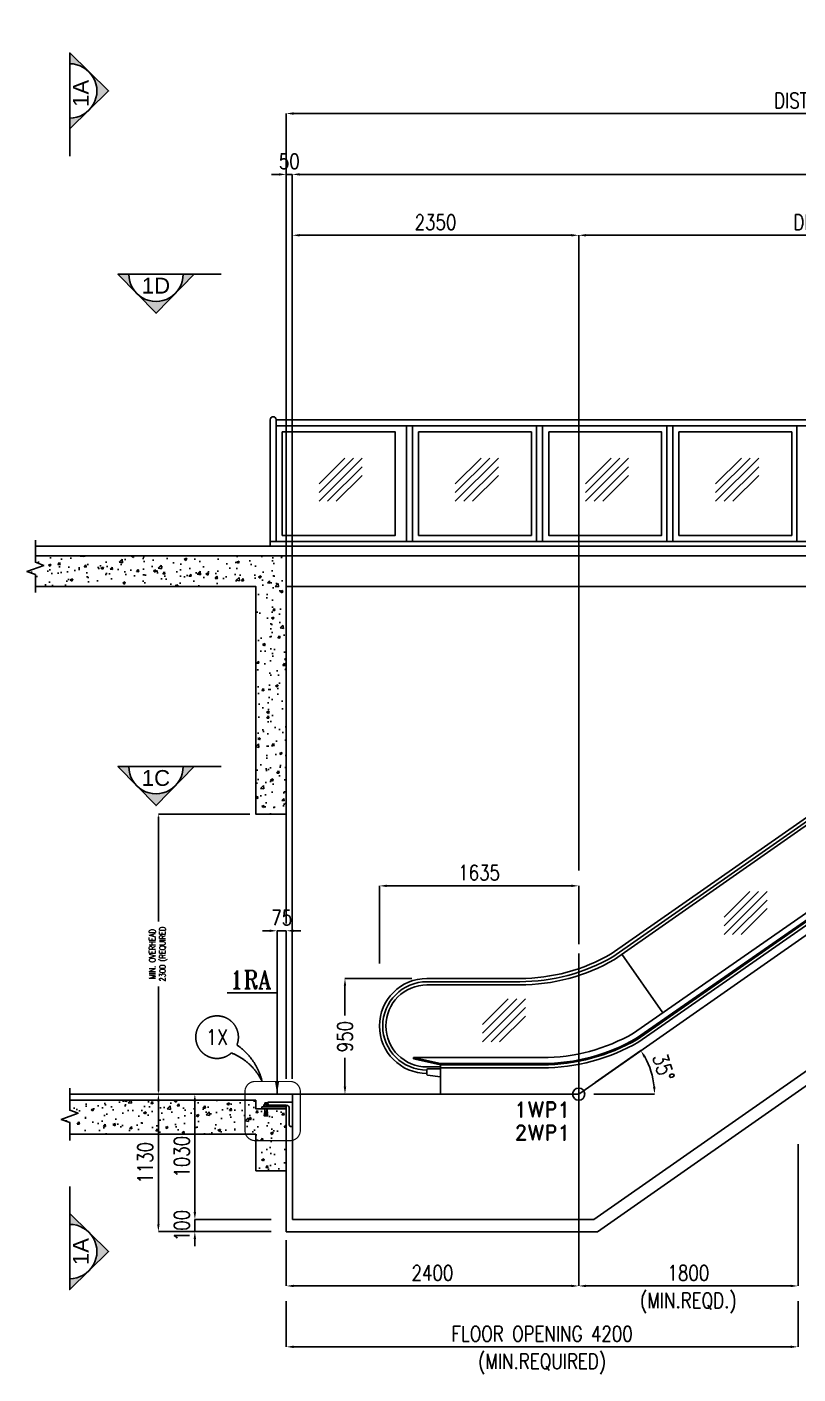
# Model space of a CAD drawing. Header units: millimetres. Extents: x -106996 to 276536, y -21995 to 37993.
# Drawn here: x 236221 to 242549, y 387 to 11451 of the extents above; entities that cross this region are included whole.
import ezdxf
from ezdxf.enums import TextEntityAlignment as Align

# ---------------------------------------------------------------- set-up
doc = ezdxf.new("R2010")
doc.units = ezdxf.units.MM
doc.header["$LTSCALE"] = 100
for name, pattern in [('CENTER', [50.8, 31.75, -6.35, 6.35, -6.35]), ('HIDDEN', [9.525, 6.35, -3.175]), ('PHANTOM2', [31.75, 15.875, -3.175, 3.175, -3.175, 3.175, -3.175])]:
    doc.linetypes.add(name, pattern=pattern)
doc.layers.get('0').update_dxf_attribs({"color": 3})
for name, color, linetype in [('1', 2, 'Continuous'), ('CLINE', 1, 'CENTER'), ('DIM', 2, 'Continuous'), ('Esc', 4, 'Continuous'), ('GEN-___-T03-ESC-BPLT', 7, 'Continuous'), ('GEN-___-T03-ESC-ESC', 7, 'Continuous'), ('GLASS WALL', 20, 'Continuous'), ('MW 5&6', 7, 'Continuous')]:
    doc.layers.add(name, color=color, linetype=linetype)
doc.styles.add('ARIAL', font='arial.ttf')
doc.styles.add('F1', font='romant.shx', dxfattribs={"width": 0.85})
doc.styles.add('F2', font='romand.shx')
doc.styles.add('F3', font='romans.shx', dxfattribs={"width": 0.8})
doc.dimstyles.new('NOR', dxfattribs={"dimscale": 20, "dimtxt": 2.5, "dimasz": 1.2, "dimexe": 0, "dimexo": 2.5, "dimgap": 0.9, "dimtad": 1, "dimzin": 12, "dimdsep": 46, "dimtxsty": 'F3', "dimsah": 1, "dimcen": 0.09, "dimclrd": 2, "dimclre": 2, "dimclrt": 7, "dimadec": 0, "dimazin": 0, "dimtfac": 1, "dimtix": 1, "dimtmove": 2, "dimatfit": 3, "dimfxl": 0, "dimtolj": 1, "dimtzin": 12, "dimarcsym": 0})
pattern_1 = [(50, (285831.6, -14074.89), (215.17805, -18.82564), [22.5, -247.5]), (355, (285831.6, -14074.9), (-41.6254, 225.6576), [18, -198]), (100.45144, (285849.53, -14076.46), (173.55265, 206.832), [19.1221, -210.3426]), (46.1842, (285831.6, -14014.9), (320.1724, -49.6558), [33.75, -371.25]), (96.63564, (285858.28, -14019.03), (280.3986, 292.2356), [28.6831, -315.5141]), (351.1842, (285831.6, -14014.9), (280.3986, 292.2356), [27, -297]), (21, (285861.6, -14029.89), (179.0721, -120.78567), [22.5, -247.5]), (326, (285861.6, -14029.9), (72.9946, 217.545), [18, -198]), (71.45144, (285876.52, -14039.95), (252.0667, 96.75935), [19.1221, -210.3426]), (37.5, (285831.6, -14074.89), (3.64796, 99.86816), [0, -195.6, 0, -201, 0, -198.75]), (7.5, (285831.6, -14074.89), (78.92086, 118.32351), [0, -114.6, 0, -191.1, 0, -75.75]), (327.5, (285764.7, -14074.89), (160.14673, -6.76646), [0, -75, 0, -234, 0, -310.5]), (317.5, (285734.7, -14074.89), (174.95585, 30.0315), [0, -97.5, 0, -155.4, 0, -220.5])]

# ---------------------------------------------------------------- blocks, each defined once
blk = doc.blocks.new('*D530')
at = {"layer": 'DEFPOINTS', "color": 0, "transparency": 16777216}
for p in [(241359, 2812), (238399, 2687), (240749, 2687), (240749, 2687), (240782, 2710)]:
    blk.add_point(p, dxfattribs=at)
at = {"layer": 'DIM', "color": 2, "lineweight": -2, "transparency": 16777216}
for p, q in [((240884, 2781), (241259, 3044)), ((240874, 2687), (241372, 2687))]:
    blk.add_line(p, q, dxfattribs=at)
blk.add_arc((240749, 2687), 622, 5.5251, 29.4777, dxfattribs=at)
at = {"layer": 'DIM', "color": 2, "transparency": 16777216}
for points in [[(241282, 2987), (241299, 2998), (241259, 3044)], [(241379, 2747), (241359, 2746), (241372, 2687)]]:
    blk.add_solid(points, dxfattribs=at)
at = {"layer": 'DIM', "color": 7, "transparency": 16777216, "insert": (241445, 2906), "char_height": 125, "attachment_point": 5, "rotation": 287.5014, "style": 'F3'}
blk.add_mtext('\\A1;35°', dxfattribs=at)
blk = doc.blocks.new('*D418')
at = {"layer": 'DEFPOINTS', "color": 0, "transparency": 16777216}
for p in [(239504, 3637), (238831, 2687), (239105, 2687)]:
    blk.add_point(p, dxfattribs=at)
at = {"layer": 'DIM', "color": 2, "lineweight": -2, "transparency": 16777216}
for p, q in [((239379, 3637), (238831, 3637)), ((238831, 3577), (238831, 3333)), ((238831, 2747), (238831, 2985)), ((238980, 2687), (238831, 2687))]:
    blk.add_line(p, q, dxfattribs=at)
at = {"layer": 'DIM', "color": 2, "transparency": 16777216}
for points in [[(238821, 3577), (238841, 3577), (238831, 3637)], [(238821, 2747), (238841, 2747), (238831, 2687)]]:
    blk.add_solid(points, dxfattribs=at)
at = {"layer": 'DIM', "color": 7, "transparency": 16777216, "insert": (238831, 3159), "char_height": 125, "attachment_point": 5, "rotation": 90, "style": 'F3'}
blk.add_mtext('\\A1;950', dxfattribs=at)
blk = doc.blocks.new('*D419')
at = {"layer": 'DEFPOINTS', "color": 0, "transparency": 16777216}
for p in [(240749, 4397), (240749, 3792), (239114, 3634)]:
    blk.add_point(p, dxfattribs=at)
at = {"layer": 'DIM', "color": 2, "lineweight": -2, "transparency": 16777216}
for p, q in [((239114, 3759), (239114, 4397)), ((239174, 4397), (240689, 4397)), ((240749, 3917), (240749, 4397))]:
    blk.add_line(p, q, dxfattribs=at)
at = {"layer": 'DIM', "color": 2, "transparency": 16777216}
for points in [[(239174, 4407), (239174, 4387), (239114, 4397)], [(240689, 4407), (240689, 4387), (240749, 4397)]]:
    blk.add_solid(points, dxfattribs=at)
at = {"layer": 'DIM', "color": 7, "transparency": 16777216, "insert": (239932, 4505), "char_height": 125, "attachment_point": 5, "style": 'F3'}
blk.add_mtext('\\A1;1635', dxfattribs=at)
blk = doc.blocks.new('*D423')
at = {"layer": 'DEFPOINTS', "color": 0, "transparency": 16777216}
for p in [(238349, 4028), (238274, 2687), (238349, 2687)]:
    blk.add_point(p, dxfattribs=at)
at = {"layer": 'DIM', "color": 2, "lineweight": -2, "transparency": 16777216}
for p, q in [((238214, 4028), (238154, 4028)), ((238274, 2812), (238274, 4028)), ((238274, 4028), (238349, 4028)), ((238349, 2812), (238349, 4028)), ((238409, 4028), (238469, 4028))]:
    blk.add_line(p, q, dxfattribs=at)
at = {"layer": 'DIM', "color": 2, "transparency": 16777216}
for points in [[(238214, 4038), (238214, 4018), (238274, 4028)], [(238409, 4038), (238409, 4018), (238349, 4028)]]:
    blk.add_solid(points, dxfattribs=at)
at = {"layer": 'DIM', "color": 7, "transparency": 16777216, "insert": (238312, 4136), "char_height": 125, "attachment_point": 5, "style": 'F3'}
blk.add_mtext('\\A1;75', dxfattribs=at)
blk = doc.blocks.new('*D424')
at = {"layer": 'DEFPOINTS', "color": 0, "transparency": 16777216}
for p in [(237899, 2687), (237599, 1657), (238099, 1657)]:
    blk.add_point(p, dxfattribs=at)
at = {"layer": 'DIM', "color": 2, "lineweight": -2, "transparency": 16777216}
for p, q in [((237774, 2687), (237599, 2687)), ((237599, 2627), (237599, 1717)), ((237974, 1657), (237599, 1657))]:
    blk.add_line(p, q, dxfattribs=at)
at = {"layer": 'DIM', "color": 2, "transparency": 16777216}
for points in [[(237589, 2627), (237609, 2627), (237599, 2687)], [(237589, 1717), (237609, 1717), (237599, 1657)]]:
    blk.add_solid(points, dxfattribs=at)
at = {"layer": 'DIM', "color": 7, "transparency": 16777216, "insert": (237492, 2172), "char_height": 125, "attachment_point": 5, "rotation": 90, "style": 'F3'}
blk.add_mtext('\\A1;1030', dxfattribs=at)
blk = doc.blocks.new('*D425')
at = {"layer": 'DEFPOINTS', "color": 0, "transparency": 16777216}
for p in [(237599, 2687), (237300, 1557), (238349, 1557)]:
    blk.add_point(p, dxfattribs=at)
at = {"layer": 'DIM', "color": 2, "lineweight": -2, "transparency": 16777216}
for p, q in [((237474, 2687), (237300, 2687)), ((237300, 2627), (237300, 1617)), ((238224, 1557), (237300, 1557))]:
    blk.add_line(p, q, dxfattribs=at)
at = {"layer": 'DIM', "color": 2, "transparency": 16777216}
for points in [[(237290, 2627), (237310, 2627), (237300, 2687)], [(237290, 1617), (237310, 1617), (237300, 1557)]]:
    blk.add_solid(points, dxfattribs=at)
at = {"layer": 'DIM', "color": 7, "transparency": 16777216, "insert": (237192, 2122), "char_height": 125, "attachment_point": 5, "rotation": 90, "style": 'F3'}
blk.add_mtext('\\A1;1130', dxfattribs=at)
blk = doc.blocks.new('*D426')
at = {"layer": 'DEFPOINTS', "color": 0, "transparency": 16777216}
for p in [(237599, 1657), (238349, 1657), (238349, 1557)]:
    blk.add_point(p, dxfattribs=at)
at = {"layer": 'DIM', "color": 2, "lineweight": -2, "transparency": 16777216}
for p, q in [((237599, 1717), (237599, 1777)), ((238224, 1657), (237599, 1657)), ((237599, 1557), (237599, 1657)), ((238224, 1557), (237599, 1557)), ((237599, 1497), (237599, 1437))]:
    blk.add_line(p, q, dxfattribs=at)
at = {"layer": 'DIM', "color": 2, "transparency": 16777216}
for points in [[(237589, 1717), (237609, 1717), (237599, 1657)], [(237589, 1497), (237609, 1497), (237599, 1557)]]:
    blk.add_solid(points, dxfattribs=at)
at = {"layer": 'DIM', "color": 7, "transparency": 16777216, "insert": (237492, 1607), "char_height": 125, "attachment_point": 5, "rotation": 90, "style": 'F3'}
blk.add_mtext('\\A1;100', dxfattribs=at)
blk = doc.blocks.new('*D432')
at = {"layer": 'DEFPOINTS', "color": 0, "transparency": 16777216}
for p in [(242549, 2401, 0), (240749, 1611, 0), (240749, 1111)]:
    blk.add_point(p, dxfattribs=at)
at = {"layer": 'DIM', "color": 2, "lineweight": -2, "transparency": 16777216}
for p, q in [((242549, 2276), (242549, 1111)), ((240749, 1486), (240749, 1111)), ((242489, 1111), (240809, 1111))]:
    blk.add_line(p, q, dxfattribs=at)
at = {"layer": 'DIM', "color": 2, "transparency": 16777216}
for points in [[(240809, 1121), (240809, 1101), (240749, 1111)], [(242489, 1121), (242489, 1101), (242549, 1111)]]:
    blk.add_solid(points, dxfattribs=at)
at = {"layer": 'DIM', "color": 7, "transparency": 16777216, "char_height": 125, "attachment_point": 5, "style": 'F3'}
for s, insert in [('\\A1;1800', (241649, 1218)), ('\\A1;(MIN.REQD.)', (241649, 971))]:
    blk.add_mtext(s, dxfattribs=dict(at, insert=insert))
blk = doc.blocks.new('*D433')
at = {"layer": 'DEFPOINTS', "color": 0, "transparency": 16777216}
for p in [(238349, 1611, 0), (240749, 1611, 0), (240749, 1111)]:
    blk.add_point(p, dxfattribs=at)
at = {"layer": 'DIM', "color": 2, "lineweight": -2, "transparency": 16777216}
for p, q in [((238349, 1486), (238349, 1111)), ((240749, 1486), (240749, 1111)), ((238409, 1111), (240689, 1111))]:
    blk.add_line(p, q, dxfattribs=at)
at = {"layer": 'DIM', "color": 2, "transparency": 16777216}
for points in [[(238409, 1121), (238409, 1101), (238349, 1111)], [(240689, 1121), (240689, 1101), (240749, 1111)]]:
    blk.add_solid(points, dxfattribs=at)
at = {"layer": 'DIM', "color": 7, "transparency": 16777216, "insert": (239549, 1218), "char_height": 125, "attachment_point": 5, "style": 'F3'}
blk.add_mtext('\\A1;2400', dxfattribs=at)
blk = doc.blocks.new('*D434')
at = {"layer": 'DEFPOINTS', "color": 0, "transparency": 16777216}
for p in [(238349, 1111, 0), (242549, 1111), (238349, 611)]:
    blk.add_point(p, dxfattribs=at)
at = {"layer": 'DIM', "color": 2, "lineweight": -2, "transparency": 16777216}
for p, q in [((238349, 986), (238349, 611)), ((242549, 986), (242549, 611)), ((242489, 611), (238409, 611))]:
    blk.add_line(p, q, dxfattribs=at)
at = {"layer": 'DIM', "color": 2, "transparency": 16777216}
for points in [[(238409, 621), (238409, 601), (238349, 611)], [(242489, 621), (242489, 601), (242549, 611)]]:
    blk.add_solid(points, dxfattribs=at)
at = {"layer": 'DIM', "color": 7, "transparency": 16777216, "char_height": 125, "attachment_point": 5, "style": 'F3'}
for s, insert in [('\\A1;FLOOR OPENING 4200', (240449, 718)), ('\\A1;(MIN.REQUIRED)', (240449, 471))]:
    blk.add_mtext(s, dxfattribs=dict(at, insert=insert))
blk = doc.blocks.new('*D435')
at = {"layer": 'DEFPOINTS', "color": 0, "transparency": 16777216}
for p in [(247176, 9740), (247176, 7512, 0), (240749, 4397, 0)]:
    blk.add_point(p, dxfattribs=at)
at = {"layer": 'DIM', "color": 2, "lineweight": -2, "transparency": 16777216}
for p, q in [((240749, 4522), (240749, 9740)), ((240809, 9740), (247116, 9740)), ((247176, 7637), (247176, 9740))]:
    blk.add_line(p, q, dxfattribs=at)
at = {"layer": 'DIM', "color": 2, "transparency": 16777216}
for points in [[(240809, 9750), (240809, 9730), (240749, 9740)], [(247116, 9750), (247116, 9730), (247176, 9740)]]:
    blk.add_solid(points, dxfattribs=at)
at = {"layer": 'DIM', "color": 7, "transparency": 16777216, "insert": (243962, 9847), "char_height": 125, "attachment_point": 5, "style": 'F3'}
blk.add_mtext('\\A1;DISTANCE BETWEEN WORKING POINTS 6427', dxfattribs=at)
blk = doc.blocks.new('*D436')
at = {"layer": 'DEFPOINTS', "color": 0, "transparency": 16777216}
for p in [(249776, 10240), (249776, 9740), (238399, 9551, 0)]:
    blk.add_point(p, dxfattribs=at)
at = {"layer": 'DIM', "color": 2, "lineweight": -2, "transparency": 16777216}
for p, q in [((238399, 9676), (238399, 10240)), ((238459, 10240), (249716, 10240)), ((249776, 9865), (249776, 10240))]:
    blk.add_line(p, q, dxfattribs=at)
at = {"layer": 'DIM', "color": 2, "transparency": 16777216}
for points in [[(238459, 10250), (238459, 10230), (238399, 10240)], [(249716, 10250), (249716, 10230), (249776, 10240)]]:
    blk.add_solid(points, dxfattribs=at)
at = {"layer": 'DIM', "color": 7, "transparency": 16777216, "insert": (244088, 10347), "char_height": 125, "attachment_point": 5, "style": 'F3'}
blk.add_mtext('\\A1;TRUSS LENGTH 11377', dxfattribs=at)
blk = doc.blocks.new('*D437')
at = {"layer": 'DEFPOINTS', "color": 0, "transparency": 16777216}
for p in [(238399, 9740), (240749, 8815, 0), (238399, 2687, 0)]:
    blk.add_point(p, dxfattribs=at)
at = {"layer": 'DIM', "color": 2, "lineweight": -2, "transparency": 16777216}
for p, q in [((238399, 2812), (238399, 9740)), ((240689, 9740), (238459, 9740)), ((240749, 8940), (240749, 9740))]:
    blk.add_line(p, q, dxfattribs=at)
at = {"layer": 'DIM', "color": 2, "transparency": 16777216}
for points in [[(238459, 9750), (238459, 9730), (238399, 9740)], [(240689, 9750), (240689, 9730), (240749, 9740)]]:
    blk.add_solid(points, dxfattribs=at)
at = {"layer": 'DIM', "color": 7, "transparency": 16777216, "insert": (239574, 9847), "char_height": 125, "attachment_point": 5, "style": 'F3'}
blk.add_mtext('\\A1;2350', dxfattribs=at)
blk = doc.blocks.new('*D438')
at = {"layer": 'DEFPOINTS', "color": 0, "transparency": 16777216}
for p in [(249826, 10740), (249826, 9606), (238349, 9496)]:
    blk.add_point(p, dxfattribs=at)
at = {"layer": 'DIM', "color": 2, "lineweight": -2, "transparency": 16777216}
for p, q in [((238349, 9621), (238349, 10740)), ((238409, 10740), (249766, 10740)), ((249826, 9731), (249826, 10740))]:
    blk.add_line(p, q, dxfattribs=at)
at = {"layer": 'DIM', "color": 2, "transparency": 16777216}
for points in [[(238409, 10750), (238409, 10730), (238349, 10740)], [(249766, 10750), (249766, 10730), (249826, 10740)]]:
    blk.add_solid(points, dxfattribs=at)
at = {"layer": 'DIM', "color": 7, "transparency": 16777216, "insert": (244087, 10847), "char_height": 125, "attachment_point": 5, "style": 'F3'}
blk.add_mtext('\\A1;DISTANCE BETWEEN TRUSS SUPPORT BEAMS 11477', dxfattribs=at)
blk = doc.blocks.new('*D439')
at = {"layer": 'DEFPOINTS', "color": 0, "transparency": 16777216}
for p in [(238349, 10240), (238399, 9240), (238349, 3962)]:
    blk.add_point(p, dxfattribs=at)
at = {"layer": 'DIM', "color": 2, "lineweight": -2, "transparency": 16777216}
for p, q in [((238289, 10240), (238229, 10240)), ((238349, 4087), (238349, 10240)), ((238399, 10240), (238349, 10240)), ((238399, 9365), (238399, 10240)), ((238459, 10240), (238519, 10240))]:
    blk.add_line(p, q, dxfattribs=at)
at = {"layer": 'DIM', "color": 2, "transparency": 16777216}
for points in [[(238289, 10250), (238289, 10230), (238349, 10240)], [(238459, 10250), (238459, 10230), (238399, 10240)]]:
    blk.add_solid(points, dxfattribs=at)
at = {"layer": 'DIM', "color": 7, "transparency": 16777216, "insert": (238374, 10347), "char_height": 125, "attachment_point": 5, "style": 'F3'}
blk.add_mtext('\\A1;50', dxfattribs=at)
blk = doc.blocks.new('*D532')
at = {"color": 2, "lineweight": -2, "transparency": 16777216}
for p, q in [((238049, 4987), (237300, 4987)), ((237300, 4963), (237300, 4104)), ((237300, 2711), (237300, 3569)), ((238049, 2687), (237300, 2687))]:
    blk.add_line(p, q, dxfattribs=at)
at = {"color": 2, "transparency": 16777216}
for points in [[(237296, 4963), (237304, 4963), (237300, 4987)], [(237296, 2711), (237304, 2711), (237300, 2687)]]:
    blk.add_solid(points, dxfattribs=at)
at = {"layer": 'DEFPOINTS', "color": 0, "transparency": 16777216}
for p in [(238099, 4987), (237300, 2687), (238099, 2687)]:
    blk.add_point(p, dxfattribs=at)
at = {"color": 7, "transparency": 16777216, "insert": (237300, 3837), "char_height": 50, "attachment_point": 5, "rotation": 90, "style": 'F3'}
blk.add_mtext('\\A1;MIN. OVERHEAD\\P2300 (REQUIRED', dxfattribs=at)

msp = doc.modelspace()

# ---------------------------------------------------------------- hatches: boundary and pattern name
at = {"ltscale": 250}
h = msp.add_hatch(color=252, dxfattribs=at)
edge = h.paths.add_edge_path()
edge.add_line((236572.0182391, 11148.783361), (236572.0207245, 11237.6533323))
edge.add_line((236572.0207245, 11237.6533323), (236728.0636244, 11085.2132192))
edge.add_arc((236572.0207242, 10925.4823835), 223.3009775, 45.6691295415, 90.0006376526)
edge = h.paths.add_edge_path()
edge.add_arc((236572.0207245, 10925.4823839), 223.3009769, -45.6691295131, 45.6691295131)
edge.add_line((236728.0636244, 11085.2132192), (236891.569556, 10925.4823839))
edge.add_line((236891.569556, 10925.4823839), (236728.0636244, 10765.7515487))
edge = h.paths.add_edge_path()
edge.add_line((236572.0032633, 10613.3114361), (236572.0057488, 10702.1814074))
edge.add_arc((236572.0207242, 10925.4823844), 223.3009775, 269.9961575189, 314.3308704585)
edge.add_line((236728.0636244, 10765.7515487), (236572.0032633, 10613.3114361))
h = msp.add_hatch(color=252, dxfattribs=at)
edge = h.paths.add_edge_path()
edge.add_line((237056.9426629, 9419.8114768), (236968.0726915, 9419.8089913))
edge.add_line((236968.0726915, 9419.8089913), (237120.5128047, 9263.7660915))
edge.add_arc((237280.2436403, 9419.8089917), 223.3009775, 179.9993623474, 224.3308704585, ccw=False)
edge = h.paths.add_edge_path()
edge.add_arc((237280.2436399, 9419.8089913), 223.3009769, 224.3308704869, 315.6691295131, ccw=False)
edge.add_line((237120.5128047, 9263.7660915), (237280.2436399, 9100.2601599))
edge.add_line((237280.2436399, 9100.2601599), (237439.9744751, 9263.7660915))
edge = h.paths.add_edge_path()
edge.add_line((237592.4145877, 9419.8264526), (237503.5446164, 9419.8239671))
edge.add_arc((237280.2436394, 9419.8089917), 223.3009775, -44.3308704585, 0.0038424811, ccw=False)
edge.add_line((237439.9744751, 9263.7660915), (237592.4145877, 9419.8264526))
h = msp.add_hatch()
h.set_pattern_fill('AR-CONC', color=2, scale=30)
h.set_pattern_definition([(50, (285831.6, -18374.89), (215.17805, -18.82564), [22.5, -247.5]), (355, (285831.6, -18374.9), (-41.6254, 225.6576), [18, -198]), (100.45144, (285849.53, -18376.46), (173.55265, 206.832), [19.1221, -210.3426]), (46.1842, (285831.6, -18314.9), (320.1724, -49.6558), [33.75, -371.25]), (96.63564, (285858.28, -18319.03), (280.3986, 292.2356), [28.6831, -315.5141]), (351.18416, (285831.6, -18314.9), (280.3986, 292.2356), [27, -297]), (21, (285861.6, -18329.89), (179.0721, -120.78567), [22.5, -247.5]), (326, (285861.6, -18329.9), (72.9946, 217.545), [18, -198]), (71.45144, (285876.52, -18339.95), (252.0667, 96.75935), [19.12206, -210.3426]), (37.5, (285831.6, -18374.89), (3.64796, 99.86816), [0, -195.6, 0, -201, 0, -198.75]), (7.5, (285831.6, -18374.89), (78.92086, 118.32351), [0, -114.6, 0, -191.1, 0, -75.75]), (327.5, (285764.7, -18374.89), (160.14673, -6.76646), [0, -75, 0, -234, 0, -310.5]), (317.5, (285734.7, -18374.89), (174.95585, 30.0315), [0, -97.5, 0, -155.4, 0, -220.5])])
h.paths.add_polyline_path([(238349.0626286, 7106.5192942), (236289.9981601, 7106.5192942), (236289.9981601, 7054.0471114), (236358.6850956, 7029.0471114), (236221.3112246, 6979.0471114), (236289.9981601, 6954.0471114), (236289.9981601, 6856.5192942), (238099.0626286, 6856.5192942), (238099.0626286, 4986.5192942), (238349.0626286, 4986.5192942)])
h = msp.add_hatch(color=252, dxfattribs=at)
edge = h.paths.add_edge_path()
edge.add_line((237056.9426629, 5376.4336233), (236968.0726915, 5376.4311378))
edge.add_line((236968.0726915, 5376.4311378), (237120.5128047, 5220.388238))
edge.add_arc((237280.2436403, 5376.4311381), 223.3009775, 179.9993623474, 224.3308704585, ccw=False)
edge = h.paths.add_edge_path()
edge.add_arc((237280.2436399, 5376.4311378), 223.3009769, 224.3308704869, 315.6691295131, ccw=False)
edge.add_line((237120.5128047, 5220.388238), (237280.2436399, 5056.8823063))
edge.add_line((237280.2436399, 5056.8823063), (237439.9744751, 5220.388238))
edge = h.paths.add_edge_path()
edge.add_line((237592.4145877, 5376.448599), (237503.5446164, 5376.4461136))
edge.add_arc((237280.2436394, 5376.4311381), 223.3009775, -44.3308704585, 0.0038424811, ccw=False)
edge.add_line((237439.9744751, 5220.388238), (237592.4145877, 5376.448599))
h = msp.add_hatch()
h.set_pattern_fill('AR-CONC', color=2, scale=30)
h.set_pattern_definition(pattern_1)
h.paths.add_polyline_path([(238010.356571, 2636.5192942), (236571.9970228, 2636.5192942), (236571.9970228, 2554.0471114), (236640.6839583, 2529.0471114), (236503.3100873, 2479.0471114), (236571.9970228, 2454.0471114), (236571.9970228, 2356.5192942), (238016.4852589, 2356.5192942, -0.096759661), (238010.356571, 2387.8924331)])
h = msp.add_hatch()
h.set_pattern_fill('AR-CONC', color=2, scale=30)
h.set_pattern_definition(pattern_1)
h.paths.add_polyline_path([(238349.0626286, 2566.5192942), (238191.6233313, 2566.5192942), (238191.6233313, 2544.9551786), (238196.9997096, 2507.1692194), (238168.9270488, 2507.1692194), (238167.9950874, 2510.0845009), (238172.9566647, 2544.9551786), (238172.9566647, 2566.5192942), (238099.0626286, 2566.5192942), (238099.0626286, 2636.5192942), (238010.356571, 2636.5192942), (238010.356571, 2387.8924331, 0.096759661), (238016.4852589, 2356.5192942), (238099.0626286, 2356.5192942), (238099.0626286, 2304.5275994), (238349.0626286, 2304.5296996), (238349.0626286, 2419.4973177)])
h = msp.add_hatch()
h.set_pattern_fill('AR-CONC', color=2, scale=30)
h.set_pattern_definition(pattern_1)
h.paths.add_polyline_path([(238349.0626286, 2304.5296996), (238099.0626286, 2304.5275994), (238099.0626286, 2056.5192942), (238349.0626286, 2056.5192942)])
h = msp.add_hatch(color=252, dxfattribs=at)
edge = h.paths.add_edge_path()
edge.add_line((236572.0182391, 1170.1662774), (236572.0207245, 1081.2963061))
edge.add_line((236572.0207245, 1081.2963061), (236728.0636244, 1233.7364192))
edge.add_arc((236572.0207242, 1393.4672549), 223.3009775, 269.9993623474, 314.3308704585, ccw=False)
edge = h.paths.add_edge_path()
edge.add_arc((236572.0207245, 1393.4672544), 223.3009769, 314.3308704869, 405.6691295131, ccw=False)
edge.add_line((236728.0636244, 1233.7364192), (236891.569556, 1393.4672544))
edge.add_line((236891.569556, 1393.4672544), (236728.0636244, 1553.1980896))
edge = h.paths.add_edge_path()
edge.add_line((236572.0032633, 1705.6382022), (236572.0057488, 1616.7682309))
edge.add_arc((236572.0207242, 1393.4672539), 223.3009775, 45.6691295415, 90.0038424811, ccw=False)
edge.add_line((236728.0636244, 1553.1980896), (236572.0032633, 1705.6382022))

# ---------------------------------------------------------------- linework, layer by layer
at = {"color": 4}
for p, q in [((238216.7949625, 7186.5192942, 0.0001209), (238216.7949625, 8225.1610729, 0.0001209)), ((248360.7286586, 8225.1610729), (238266.7949625, 8225.1610729)), ((238266.7949625, 7225.0776666, 0.0001209), (238266.7949625, 8225.1610729, 0.0001209)), ((248360.7286586, 8175.1610729), (238266.7949625, 8175.1610729)), ((239335.0035183, 7225.0776666), (239335.0035183, 8175.1610729)), ((239385.0035183, 7225.0776666), (239385.0035183, 8175.1610729)), ((240403.2120741, 7225.0776666), (240403.2120741, 8175.1610729)), ((240453.2120741, 7225.0776666), (240453.2120741, 8175.1610729)), ((241471.4206299, 7225.0776666), (241471.4206299, 8175.1610729)), ((241521.4206299, 7225.0776666), (241521.4206299, 8175.1610729)), ((242539.6291858, 7225.0776666), (242539.6291858, 8175.1610729)), ((245854.5738364, 7225.0776666, 0.0000749), (238216.7949625, 7225.0776666, -0.0000246))]:
    msp.add_line(p, q, dxfattribs=at)
at = {"color": 252}
for p, q in [((238618.1539723, 7556.3352019), (238971.7073629, 7909.8885925)), ((238618.1539723, 7627.04588), (238900.9966848, 7909.8885925)), ((238618.1539723, 7697.7565581), (238830.2860067, 7909.8885925)), ((239736.3625281, 7556.3352019), (240089.9159187, 7909.8885925)), ((239736.3625281, 7627.04588), (240019.2052406, 7909.8885925)), ((239736.3625281, 7697.7565581), (239948.4945625, 7909.8885925)), ((240804.571084, 7556.3352019), (241158.1244745, 7909.8885925)), ((240804.571084, 7627.04588), (241087.4137964, 7909.8885925)), ((240804.571084, 7697.7565581), (241016.7031183, 7909.8885925)), ((241872.7796398, 7556.3352019), (242226.3330304, 7909.8885925)), ((241872.7796398, 7627.04588), (242155.6223523, 7909.8885925)), ((241872.7796398, 7697.7565581), (242084.9116741, 7909.8885925)), ((238688.8646504, 7556.3352019), (238971.7073629, 7839.1779144)), ((238759.5753285, 7556.3352019), (238971.7073629, 7768.4672362)), ((239807.0732062, 7556.3352019), (240089.9159187, 7839.1779144)), ((239877.7838844, 7556.3352019), (240089.9159187, 7768.4672362)), ((240875.2817621, 7556.3352019), (241158.1244745, 7839.1779144)), ((240945.9924402, 7556.3352019), (241158.1244745, 7768.4672362)), ((241943.4903179, 7556.3352019), (242226.3330304, 7839.1779144)), ((242014.200996, 7556.3352019), (242226.3330304, 7768.4672362)), ((241941.8944808, 3997.6615871), (242295.4478714, 4351.2149777)), ((241941.8944808, 4068.3722652), (242224.7371933, 4351.2149777)), ((241941.8944808, 4139.0829434), (242154.0265151, 4351.2149777)), ((242012.6051589, 3997.6615871), (242295.4478714, 4280.5042996)), ((242083.315837, 3997.6615871), (242295.4478714, 4209.7936215)), ((239958.7987577, 3115.8202156), (240312.3521483, 3469.3736062)), ((239958.7987577, 3186.5308938), (240241.6414701, 3469.3736062)), ((239958.7987577, 3257.2415719), (240170.930792, 3469.3736062)), ((240029.5094358, 3115.8202156), (240312.3521483, 3398.6629281)), ((240100.2201139, 3115.8202156), (240312.3521483, 3327.95225))]:
    msp.add_line(p, q, dxfattribs=at)
for p, q in [((236289.9981601, 7186.5192942), (245799.4933642, 7186.5192942)), ((238349.0626286, 4986.5192942), (238349.0626286, 7106.5192942)), ((240904.6824742, 1556.5192942), (247331.5349492, 6056.5192942)), ((241103.821577, 3834.9359617), (241438.9222977, 3354.3854931)), ((236571.9970228, 2686.5192942), (238399.0626286, 2686.5192942)), ((238399.0626286, 2619.4973177), (238399.0626286, 2686.5192942)), ((238349.0626286, 2419.4973177), (238349.0626286, 1556.5192942)), ((238349.0626286, 1556.5192942), (240904.6824742, 1556.5192942))]:
    msp.add_line(p, q)
at = {"color": 6, "ltscale": 11}
for p, q in [((238349.0626286, 7106.5192939), (245685.2137018, 7106.5192942)), ((238349.0626285, 6856.5192937), (245328.0897568, 6856.5192942))]:
    msp.add_line(p, q, dxfattribs=at)
at = {"color": 1, "linetype": 'CENTER', "ltscale": 222}
for p, q in [((247175.7286586, 7186.5192942), (240749.0626286, 2686.5192942)), ((240749.0626286, 1336.5192942), (240749.0626286, 3840.6458132)), ((238399.0626286, 2686.5192942), (240749.0626286, 2686.5192942))]:
    msp.add_line(p, q, dxfattribs=at)
at = {"color": 4, "ltscale": 250}
for points in [[(236572.0207245, 11237.6533323), (236571.9970228, 10390.1769256)], [(236968.0726915, 9419.8089913), (237815.5490982, 9419.8326931)], [(236968.0726915, 5376.4311378), (237815.5490982, 5376.4548395)], [(236572.0207245, 1081.2963061), (236571.9970228, 1928.7727127)]]:
    msp.add_lwpolyline(points, dxfattribs=at)
for points in [[(236572.0182391, 11148.783361), (236572.0207245, 11237.6533323), (236891.569556, 10925.4823839), (236572.0032633, 10613.3114361), (236572.0057488, 10702.1814074, 1.0000390982)], [(237056.9426629, 9419.8114768), (236968.0726915, 9419.8089913), (237280.2436399, 9100.2601599), (237592.4145877, 9419.8264526), (237503.5446164, 9419.8239671, -1.0000390982)], [(237056.9426629, 5376.4336233), (236968.0726915, 5376.4311378), (237280.2436399, 5056.8823063), (237592.4145877, 5376.448599), (237503.5446164, 5376.4461136, -1.0000390982)], [(236572.0182391, 1170.1662774), (236572.0207245, 1081.2963061), (236891.569556, 1393.4672544), (236572.0032633, 1705.6382022), (236572.0057488, 1616.7682309, -1.0000390982)]]:
    msp.add_lwpolyline(points, format="xyb", close=True, dxfattribs=at)
at = {"color": 1, "linetype": 'Continuous'}
for points in [[(236289.9981601, 7236.5192942), (236289.9981601, 7054.0471114), (236358.6850956, 7029.0471114), (236221.3112246, 6979.0471114), (236289.9981601, 6954.0471114), (236289.9981601, 6806.5192942)], [(236571.9970228, 2736.5192942), (236571.9970228, 2554.0471114), (236640.6839583, 2529.0471114), (236503.3100873, 2479.0471114), (236571.9970228, 2454.0471114), (236571.9970228, 2306.5192942)]]:
    msp.add_lwpolyline(points, dxfattribs=at)
at = {"color": 6, "ltscale": 11}
for points in [[(236289.9981601, 7106.5192942), (238349.0626286, 7106.5192942), (238349.0626284, 4986.5192942), (238099.0626286, 4986.5192942), (238099.0626286, 6856.5192942), (236289.9981601, 6856.5192942)], [(236571.9970228, 2636.5192942), (238099.0626286, 2636.5192942), (238099.0626286, 2566.5192942), (238349.0626286, 2566.5192942), (238349.0626286, 2056.5192942), (238099.0626286, 2056.5192942)], [(236571.9970228, 2356.5192942), (238099.0626286, 2356.5192942), (238099.0626286, 2056.5192942)]]:
    msp.add_lwpolyline(points, dxfattribs=at)
at = {"color": 4, "linetype": 'PHANTOM2', "ltscale": 8}
msp.add_lwpolyline([(237944.0712919, 3090.2129392, 8.6735733453), (237898.8201531, 3024.7323797, -0.1892705516), (238150.8691371, 2790.5823835, 0.185692085)], format="xyb", close=True, dxfattribs=at)
msp.add_circle((240749.0626286, 2686.5192942), 50)
at = {"color": 4}
msp.add_arc((238241.7949625, 8225.1610729, 0.0001209), 25, 0, 180, dxfattribs=at)
at = {"layer": '1', "color": 4, "linetype": 'PHANTOM2', "ltscale": 5, "const_width": 10}
msp.add_lwpolyline([(238093.7206715, 2790.5819034), (238380.9539143, 2790.5843163, -0.4142162959), (238464.3195708, 2707.2194378), (238464.3195708, 2387.894846, -0.4142108289), (238380.9554703, 2304.5299675), (238093.7222275, 2304.5275546, -0.4142162959), (238010.356571, 2387.8924331), (238010.356571, 2707.2170249, -0.4142108289)], format="xyb", close=True, dxfattribs=at)
at = {"layer": 'CLINE', "color": 1, "linetype": 'HIDDEN', "ltscale": 300}
for p, q in [((240873.3960206, 1656.5192942), (247300.0006448, 6156.5192942)), ((238399.0626286, 2419.4973177), (238399.0626286, 1656.5192942)), ((238399.0626286, 1656.5192942), (240873.3960206, 1656.5192942))]:
    msp.add_line(p, q, dxfattribs=at)
at = {"layer": 'Esc', "color": 4, "linetype": 'Continuous'}
for p, q in [((241015.4065631, 3837.4811885), (246779.8584091, 7872.8111675)), ((241028.9065631, 3814.0985026), (246794.3981918, 7850.031159)), ((241041.9065631, 3791.5818421), (246798.941341, 7822.7716679)), ((241199.5735382, 3187.4811885), (247094.966928, 7298.4969977)), ((241224.0735382, 3145.0459438), (247128.9611263, 7261.2612786)), ((241229.0735382, 3136.3856897), (247134.23345, 7252.7452521)), ((241241.5735382, 3114.7350546), (247147.4071515, 7231.4502088)), ((239504.0626286, 3636.5192942), (240265.4065631, 3636.5192942)), ((239504.0626286, 3609.5192942), (240265.4065631, 3609.5192942)), ((239504.0626286, 3583.5192942), (240265.4065631, 3583.5192942)), ((239394.0626286, 2986.5192942), (240449.5735382, 2986.5192942)), ((239394.0626286, 2986.5192942), (239394.0626286, 2976.5192942)), ((239614.0626286, 2937.5192942), (239394.0626286, 2986.5192942)), ((239614.0626286, 2927.5192942), (239394.0626286, 2976.5192942)), ((239504.0626286, 2909.5192942), (239614.0626286, 2909.5192942)), ((239504.0626286, 2888.3179462), (239504.0626286, 2847.8557712)), ((239509.0626286, 2893.3179462), (239614.0626286, 2893.3179462)), ((239614.0626286, 2937.5192942), (239614.0626286, 2686.5192942)), ((239614.0626286, 2937.5192942), (240449.5735382, 2937.5192942)), ((239614.0626286, 2927.5192942), (240449.5735382, 2927.5192942)), ((239614.0626286, 2902.5192942), (240449.5735382, 2902.5192942)), ((239508.3555218, 2842.9060238), (239614.0626286, 2827.8050085))]:
    msp.add_line(p, q, dxfattribs=at)
for centre, radius, start, end in [((240265.4065631, 5136.5192942), 1500, 270, 300), ((240265.4065631, 5136.5192942), 1527, 270, 300), ((240265.4065631, 5136.5192942), 1553, 270, 300), ((239504.0626286, 3246.5192942), 390, 90, 270), ((239504.0626286, 3246.5192942), 363, 90, 270), ((239504.0626286, 3246.5192942), 337, 90, 270), ((240449.5735382, 4486.5192942), 1500, 270, 300), ((240449.5735382, 4486.5192942), 1549, 270, 300), ((240449.5735382, 4486.5192942), 1559, 270, 300), ((240449.5735382, 4486.5192942), 1584, 270, 300), ((239509.0626286, 2888.3179462), 5, 90, 180), ((239509.0626286, 2847.8557712), 5, 180, 261.8698976458)]:
    msp.add_arc(centre, radius, start, end, dxfattribs=at)
at = {"layer": 'GEN-___-T03-ESC-BPLT', "color": 1, "ltscale": 60}
msp.add_line((238349.0626286, 2566.5192942), (238349.0626286, 2594.4973177), dxfattribs=at)
for points in [[(238149.0626286, 2582.5192942), (238149.0626286, 2566.5192942), (238349.0626286, 2566.5192942), (238349.0626286, 2582.5192942), (238149.0626286, 2582.5192942)], [(238349.0626286, 2590.5208845), (238228.9312651, 2590.5208845), (238228.9312651, 2594.4973177), (238348.9312651, 2594.4973177)], [(238349.0626286, 2586.5208845), (238228.9312651, 2586.5208845), (238228.9312651, 2590.5208845), (238349.0626286, 2590.5208845)], [(238349.0626286, 2582.5208845), (238228.9312651, 2582.5208845), (238228.9312651, 2586.5208845), (238349.0626286, 2586.5208845)]]:
    msp.add_lwpolyline(points, dxfattribs=at)
at = {"layer": 'GEN-___-T03-ESC-ESC', "color": 2}
for p, q in [((238163.6233313, 2585.1859609), (238163.6233313, 2582.5192942)), ((238200.9566647, 2585.1859609), (238163.6233313, 2585.1859609)), ((238166.289998, 2585.1859609), (238166.289998, 2598.5192942)), ((238194.289998, 2601.1859609), (238170.289998, 2601.1859609)), ((238191.6367604, 2544.8607972), (238172.9432356, 2544.8607972)), ((238172.9566647, 2566.5192942), (238172.9566647, 2544.8607972)), ((238174.289998, 2585.1859609), (238174.289998, 2598.5192942)), ((238190.289998, 2585.1859609), (238190.289998, 2598.5192942)), ((238191.6233313, 2566.5192942), (238191.6233313, 2544.8607972)), ((238198.289998, 2585.1859609), (238198.289998, 2598.5192942)), ((238200.9566647, 2585.1859609), (238200.9566647, 2582.5192942))]:
    msp.add_line(p, q, dxfattribs=at)
for points in [[(238191.6100362, 2545.048619), (238196.5849085, 2510.0845009), (238187.2381461, 2510.0845009), (238182.289998, 2544.8607972), (238177.3418498, 2510.0845009), (238167.9950874, 2510.0845009), (238172.9699598, 2545.048619)], [(238174.289998, 2566.5192942), (238174.289998, 2544.8607972), (238168.9270488, 2507.1692194), (238195.6529472, 2507.1692194), (238190.289998, 2544.8607972), (238190.289998, 2566.5192942)], [(238190.289998, 2601.1859609), (238190.289998, 2614.1859609), (238174.289998, 2614.1859609), (238174.289998, 2601.1859609)]]:
    msp.add_lwpolyline(points, dxfattribs=at)
at = {"layer": 'GEN-___-T03-ESC-ESC', "color": 4}
msp.add_lwpolyline([(238199.0626286, 2609.4973177, 0.4142135624), (238214.0626286, 2594.4973177), (238349.0626286, 2594.4973177, -0.4142135624), (238374.0626286, 2569.4973177), (238374.0626286, 2434.4973177, 0.4142135624), (238389.0626286, 2419.4973177), (238399.0626286, 2419.4973177), (238399.0626286, 2619.4973177), (238199.0626286, 2619.4973177)], format="xyb", close=True, dxfattribs=at)
at = {"layer": 'GEN-___-T03-ESC-ESC', "color": 2}
for centre, radius, start, end in [((238170.289998, 2596.8526276), 4.3333333, 22.619864946, 157.380135054), ((238182.289998, 2587.8526276), 13.3333333, 53.1301023558, 126.8698976463), ((238194.289998, 2596.8526276), 4.3333333, 22.619864946, 157.380135054)]:
    msp.add_arc(centre, radius, start, end, dxfattribs=at)
at = {"layer": 'GLASS WALL'}
for points in [[(238316.7949625, 8125.1610729), (238316.7949625, 7275.0776666), (239243.3603708, 7275.0776666), (239243.3603708, 8125.1610729), (238316.7949625, 8125.1610729)], [(239435.0035183, 8125.1610729), (239435.0035183, 7275.0776666), (240361.5689266, 7275.0776666), (240361.5689266, 8125.1610729), (239435.0035183, 8125.1610729)], [(240503.2120741, 8125.1610729), (240503.2120741, 7275.0776666), (241429.7774824, 7275.0776666), (241429.7774824, 8125.1610729), (240503.2120741, 8125.1610729)], [(241571.4206299, 8125.1610729), (241571.4206299, 7275.0776666), (242497.9860382, 7275.0776666), (242497.9860382, 8125.1610729), (241571.4206299, 8125.1610729)]]:
    msp.add_lwpolyline(points, dxfattribs=at)

# ---------------------------------------------------------------- texts
at = {"color": 4, "ltscale": 250, "style": 'ARIAL'}
for p in [(236663.0500135, 10905.7074863), (236663.0500135, 1393.4672544)]:
    msp.add_text('1A', height=130, rotation=90, dxfattribs=at).set_placement(p, align=Align.MIDDLE_CENTER)
for s, p in [('1D', (237279.8002565, 9326.4741089)), ('1C', (237279.8002565, 5283.0962554))]:
    msp.add_text(s, height=130, dxfattribs=at).set_placement(p, align=Align.MIDDLE_CENTER)
at = {"attachment_point": 5, "style": 'F1'}
for s, insert, char_height, width in [('{\\C6;1RA}', (238058.0170169, 3626.9937452, -0.0003264), 150, 409.061195453), ('1X', (237781.3454719, 3154.2906453), 125, 235.583365901)]:
    msp.add_mtext(s, dxfattribs=dict(at, insert=insert, char_height=char_height, width=width))
at = {"layer": 'MW 5&6', "ltscale": 11, "style": 'F2'}
for s, p in [('1WP1', (240221.7104791, 2497.1500737)), ('2WP1', (240221.7104791, 2307.7850255))]:
    msp.add_text(s, height=125, dxfattribs=at).set_placement(p)

# ---------------------------------------------------------------- dimensions: what is measured, and where the dimension line sits
dim = msp.add_linear_dim(base=(237299.9676195, 2686.5192942), p1=(238099.0626286, 4986.5192942), p2=(238099.0626286, 2686.5192942), angle=90, text='MIN. OVERHEAD\\P<> (REQUIRED', dimstyle='NOR', override={"dimtmove": 2})
dim.commit()
dim.dimension.update_dxf_attribs({"geometry": '*D532', "text_midpoint": (237299.9676195, 3836.5192942), "dimtype": 160})
at = {"layer": 'DIM'}
for base, p1, p2, text, picture, middle in [((249825.7286586, 10739.6960469, 0.0003264), (238349.0626286, 9495.5206852, 0.0003264), (249825.7286586, 9606.0081682, 0.0003264), 'DISTANCE BETWEEN TRUSS SUPPORT BEAMS <>\\X', '*D438', (244087.3956436, 10739.6960469, 0.0003264)), ((249776.0900644, 10239.6960469, 0.0003264), (238399.0626286, 9551.1596758), (249776.0900644, 9739.6960469, 0.0003264), 'TRUSS LENGTH <>', '*D436', (244087.5763465, 10347.1960469, 0.0003264)), ((247175.7286586, 9739.6960469, 0.0003264), (240749.0626286, 4397.1832049), (247175.7286586, 7511.8299095), 'DISTANCE BETWEEN WORKING POINTS <>', '*D435', (243962.3956436, 9847.1960469, 0.0003264))]:
    dim = msp.add_linear_dim(base=base, p1=p1, p2=p2, text=text, dimstyle='NOR', override={"dimscale": 50, "dimdec": 0}, dxfattribs=at)
    dim.commit()
    dim.dimension.update_dxf_attribs({"geometry": picture, "text_midpoint": middle})
for base, p1, p2, angle, picture, middle in [((238349.0626286, 10239.6960469, 0.0003264), (238399.0626286, 9239.6960469, 0.0003264), (238349.0626286, 3961.9884568, 0.0003264), 180, '*D439', (238374.0626286, 10347.1960469, 0.0003264)), ((238399.0626286, 9739.6960469, 0.0003264), (240749.0626286, 8814.738648), (238399.0626286, 2686.5192942), 180, '*D437', (239574.0626286, 9847.1960469, 0.0003264)), ((237299.9676195, 1556.5192942), (237599.0626286, 2686.5192942), (238349.0626286, 1556.5192942), 90, '*D425', (237192.4676195, 2121.5192942)), ((237599.0626286, 1656.5192942), (237899.0626286, 2686.5192942), (238099.0626286, 1656.5192942), 90, '*D424', (237491.5626286, 2171.5192942)), ((237599.0626286, 1656.5192942), (238349.0626286, 1556.5192942), (238349.0626286, 1656.5192942), 270, '*D426', (237491.5626286, 1606.5192942))]:
    dim = msp.add_linear_dim(base=base, p1=p1, p2=p2, angle=angle, dimstyle='NOR', override={"dimscale": 50, "dimdec": 0}, dxfattribs=at)
    dim.commit()
    dim.dimension.update_dxf_attribs({"geometry": picture, "text_midpoint": middle})
for base, p1, p2, picture, middle in [((240749.0626286, 4397.1832049), (239114.0626286, 3634.0192942), (240749.0626286, 3791.5106088), '*D419', (239931.5626286, 4504.6832049)), ((238349.0626286, 4028.1364367), (238274.4240344, 2686.5192942), (238349.0626286, 2686.5192942), '*D423', (238311.7433315, 4135.6364367)), ((240749.0626286, 1110.9587737, 0.0003264), (238349.0626286, 1610.9587737), (240749.0626286, 1610.9587737), '*D433', (239549.0626286, 1218.4587737, 0.0003264))]:
    dim = msp.add_linear_dim(base=base, p1=p1, p2=p2, dimstyle='NOR', override={"dimscale": 50, "dimdec": 0}, dxfattribs=at)
    dim.commit()
    dim.dimension.update_dxf_attribs({"geometry": picture, "text_midpoint": middle})
dim = msp.add_linear_dim(base=(238831.4675298, 2686.5192942), p1=(239504.0626286, 3636.5192942), p2=(239104.7740984, 2686.5192942), angle=90, dimstyle='NOR', override={"dimscale": 50, "dimdec": 0}, dxfattribs=at)
dim.commit()
dim.dimension.update_dxf_attribs({"geometry": '*D418', "text_midpoint": (238831.4675298, 3159.0192942), "dimtype": 160})
dim = msp.add_angular_dim_2l(base=(241358.6528803, 2812.3998732), line1=((238399.0626286, 2686.5192942), (240749.0626286, 2686.5192942)), line2=((240781.9128076, 2709.5236212), (240749.0626286, 2686.5192942)), dimstyle='NOR', override={"dimscale": 50, "dimdec": 0, "dimazin": 3}, dxfattribs=at)
dim.commit()
dim.dimension.update_dxf_attribs({"geometry": '*D530', "text_midpoint": (241445.224652, 2906.0369725)})
for base, p1, p2, text, picture, middle in [((240749.0626286, 1110.9587737, 0.0003264), (242549.0626286, 2400.5025626), (240749.0626286, 1610.9587737), '<>\\X(MIN.REQD.)', '*D432', (241649.0626286, 1110.9587737, 0.0003264)), ((238349.0626286, 610.9587737, 0.0003264), (242549.0626286, 1110.9587737, 0.0003264), (238349.0626286, 1110.9587737), 'FLOOR OPENING <>\\X(MIN.REQUIRED)', '*D434', (240449.0626286, 610.9587737, 0.0003264))]:
    dim = msp.add_linear_dim(base=base, p1=p1, p2=p2, angle=180, text=text, dimstyle='NOR', override={"dimscale": 50, "dimdec": 0}, dxfattribs=at)
    dim.commit()
    dim.dimension.update_dxf_attribs({"geometry": picture, "text_midpoint": middle})

# ---------------------------------------------------------------- leaders
at = {"color": 3, "ltscale": 250}
msp.add_leader([(238273.6585526, 2686.5192942, -0.0003264), (238273.6585526, 3517.1884956, -0.0003264), (237863.2794291, 3517.1884956, -0.0003264)], dimstyle='NOR', override={"dimasz": 5, "dimtad": 0}, dxfattribs=at)

doc.saveas('drawing.dxf')
